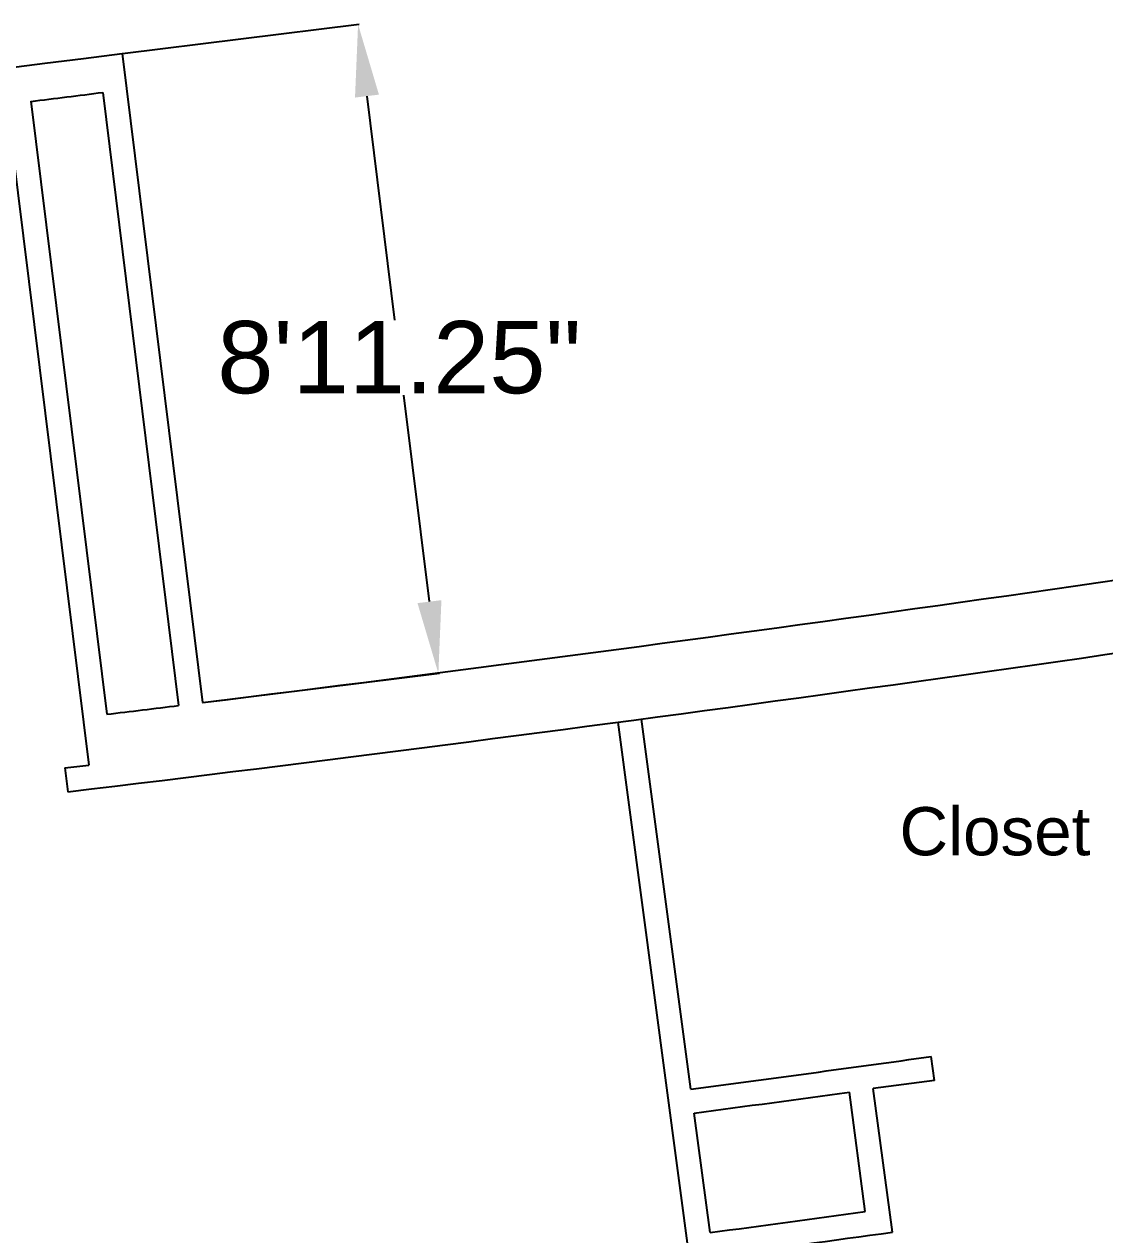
# Model space of a CAD drawing. Header units: inches. Extents: x -506 to 775, y 0 to 7618.
# Drawn here: x 395.8 to 575.1, y 207.8 to 408.7 of the extents above; entities that cross this region are included whole.
import ezdxf

# ---------------------------------------------------------------- set-up
doc = ezdxf.new("R2010")
doc.units = ezdxf.units.IN
doc.header["$MEASUREMENT"] = 0
doc.layers.add('annotation', color=7, linetype='Continuous')
doc.styles.get("Standard").update_dxf_attribs({"font": 'arial.ttf'})
doc.dimstyles.get("Standard").update_dxf_attribs({"dimtxt": 12, "dimasz": 12, "dimexe": 0.18, "dimexo": 0.0625, "dimgap": 0.09, "dimtad": 0, "dimtih": 1, "dimtoh": 1, "dimdec": 4, "dimzin": 0, "dimdsep": 46, "dimlunit": 4, "dimtxsty": 'Standard', "dimcen": 0.09, "dimadec": 0, "dimazin": 0, "dimtfac": 1, "dimtdec": 4, "dimtofl": 0, "dimtmove": 0, "dimatfit": 3, "dimfxl": 1, "dimtolj": 1, "dimtzin": 0, "dimarcsym": 0})

# ---------------------------------------------------------------- blocks, each defined once
blk = doc.blocks.new('*D10')
at = {"layer": 'annotation', "color": 0, "lineweight": -2, "transparency": 16777216}
for p, q in [((412.07, 403.89), (451.34, 408.75)), ((452.63, 396.82), (457.23, 359.61)), ((463.01, 312.91), (458.77, 347.18)), ((425.4, 296.16), (464.66, 301.02))]:
    blk.add_line(p, q, dxfattribs=at)
at = {"layer": 'annotation', "color": 0, "transparency": 16777216}
for points in [[(454.62, 397.06), (450.65, 396.57), (451.16, 408.72)], [(464.99, 313.15), (461.02, 312.66), (464.48, 301)]]:
    blk.add_solid(points, dxfattribs=at)
at = {"layer": 'Defpoints', "color": 0, "transparency": 16777216}
for p in [(412.01, 403.88), (464.48, 301), (425.33, 296.16)]:
    blk.add_point(p, dxfattribs=at)
at = {"layer": 'annotation', "color": 0, "transparency": 16777216, "insert": (458, 353.4), "char_height": 12, "attachment_point": 5}
blk.add_mtext('\\A1;8\'11.25"', dxfattribs=at)

msp = doc.modelspace()

# ---------------------------------------------------------------- linework, layer by layer
for p, q in [((412.01073, 403.88328), (425.33409, 296.15509)), ((396.86973, 395.95202), (409.45294, 294.20845)), ((408.779, 397.4249), (421.3642, 295.6652)), ((392.89998, 395.46105), (406.46392, 285.78763)), ((506.38368, 231.97101), (498.17516, 293.42523)), ((521.22491, 90.65593), (494.31782, 292.91103)), ((402.4927, 285.30849), (402.98513, 281.3269)), ((410.92583, 282.29916), (410.92783, 282.28305)), ((546.79456, 233.4428), (546.26497, 237.40764)), ((546.79456, 233.4428), (536.63479, 232.08575)), ((535.32631, 211.66937), (532.67838, 231.49343)), ((539.8187, 208.24898), (536.63479, 232.08575)), ((509.56117, 208.18229), (506.91326, 228.00623))]:
    msp.add_line(p, q)
for centre, radius, start, end in [((-505.7285, 7617.74069), 7272, 273.987832345, 277.250161448), ((-505.7285, 7617.74069), 7278, 277.124036901, 277.218506668), ((-480.4916, 7620.35333), 7380, 277.050297462, 278.961176901), ((-480.4916, 7620.35333), 7392, 276.864271877, 278.821657819), ((-480.4916, 7620.35333), 7380, 276.926078873, 277.019242838), ((-480.4916, 7620.35333), 7388, 276.864171159, 276.895192293), ((-480.4916, 7620.35333), 7454, 277.608035117, 277.917421531), ((-480.4916, 7620.35333), 7458, 277.608035117, 277.807779456), ((-480.4916, 7620.35333), 7478, 277.608035117, 277.807245236), ((-480.4916, 7620.35333), 7482, 277.608035117, 277.837770213)]:
    msp.add_arc(centre, radius, start, end)

# ---------------------------------------------------------------- texts
at = {"layer": 'annotation', "color": 143, "true_color": 0x7aafdf}
msp.add_text('Closet', height=8, dxfattribs=at).set_placement((541, 270.8))

# ---------------------------------------------------------------- dimensions: what is measured, and where the dimension line sits
dim = msp.add_linear_dim(base=(464.48062, 300.99656), p1=(412.01073, 403.88328), p2=(425.33409, 296.15509), angle=277.0502975, text='8\'11.25"', dimstyle='Standard', dxfattribs=at)
dim.commit()
dim.dimension.update_dxf_attribs({"geometry": '*D10', "text_midpoint": (458, 353.39661), "dimtype": 161})

doc.saveas('drawing.dxf')
